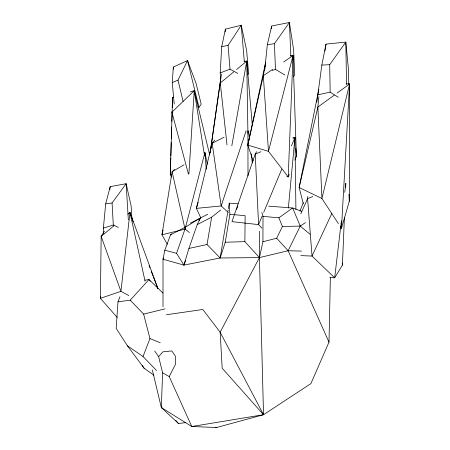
<?xml version="1.0" encoding="UTF-8"?>
<svg xmlns="http://www.w3.org/2000/svg" width="450" height="450" viewBox="0 0 450 450"><rect width="100%" height="100%" fill="white"/><g stroke="black" fill="none" stroke-linecap="round" stroke-linejoin="round"><path stroke-width="0.67" d="M163.007 306.844L163.018 259.251L164.812 250.206L170.544 234.771L171.399 233.876M340.228 227.689L341.466 228.319L349.307 201.24L349.582 83.987L346.095 83.745M152.353 369.968L161.314 407.543L191.762 426.516L216.619 427.5L263.531 414.714L259.431 257.602L259.549 231.193M330.351 277.774L329.001 342.141L310.905 383.591L263.531 414.714L222.188 368.229L220.151 332.218L259.431 257.602L262.929 241.763L263.014 216.377L261.832 212.529M301.455 251.089L288.141 250.729L259.431 257.602L244.879 241.65L245.132 215.685L229.888 214.296L229.264 203.153L238.247 203.839M170.775 157.899L170.28 174.729L171.658 177.159M170.837 155.796L171.225 142.47M171.349 138.263L171.681 127.046M171.844 121.438L172.131 111.617M172.254 107.409L172.541 97.594L173.857 97.177M185.889 422.606L178.459 423.517L161.314 407.543L162.613 372.831L158.636 356.631L154.671 351.039M329.799 277.515L334.665 277.83L342.411 265.14L344.396 217.581M345.656 187.504L345.831 183.308L344.762 192.341M172.541 97.594L170.28 174.729L171.653 174.78M337.123 93.06L349.582 83.987L341.466 228.319L340.318 226.564M220.748 81.934L220.185 72.951L221.721 46.642L225.399 29.149L241.251 25.279L246.639 50.422L248.608 73.614L247.871 74.627M188.893 173.998L194.243 90.681L190.299 91.935M119.97 296.747L117.99 301.838L116.179 328.309L127.446 345.831L144.141 368.297L153.906 375.176M174.201 104.023L172.26 82.508L173.317 67.061L187.526 60.576L196.093 83.441L201.195 104.198L198.968 107.336L197.696 106.864M292.719 59.766L293.006 55.614L290.239 55.806M225.191 31.927L225.399 29.149M100.603 296.218L100.418 298.311L117.248 317.52M294.761 139.584L294.952 137.509L292.888 137.863M288.36 208.131L294.952 137.509L293.029 138.313M103.708 233.578L103.359 228.139L105.694 203.878L110.188 186.654L126.141 183.707L131.119 205.858L131.889 218.374M318.876 96.615L317.863 107.078L299.137 187.509L303.294 203.681M307.789 196.532L307.581 198.607L312.03 256.067L334.665 277.83L341.398 220.838M264.684 70.251L267.328 44.724L271.648 25.999L289.406 22.5L293.614 49.815L294.711 74.897L293.642 76.528M109.867 189.444L110.188 186.654M271.311 28.777L271.564 26.691M316.834 102.279L321.817 65.098L326.002 44.117L345.808 42.092L348.531 70.166L348.784 84.561M221.445 74.188L210.139 152.921L220.708 78.632M324.939 51.024L326.002 44.117M163.496 257.957L163.018 259.251L183.909 265.101L220.146 257.985L225.259 242.229L229.888 214.296M259.431 257.602L220.146 257.985L227.666 212.749M227.897 211.376L228.122 210.004M228.352 208.631L229.264 203.153M220.146 257.985L207.039 244.519L211.657 217.204L220.725 209.964M231.806 145.817L246.757 61.121L243.956 61.301M265.702 62.826L263.329 75.684L247.798 145.091L253.114 160.768M318.78 89.505L299.137 187.509L321.93 198.501L338.406 223.639M265.669 62.207L247.798 145.091L268.481 151.352L288.225 176.929L289.249 174.341M163.058 230.012L161.966 234.776L167.361 244.356M349.582 83.987L321.93 198.501L317.863 107.078L334.288 95.119M198.174 202.32L196.386 208.373L200.818 217.884M164.812 250.206L176.558 253.328L183.909 265.101L188.921 248.439L197.241 224.55L200.289 218.081L185.726 226.969L170.544 234.771M246.144 130.686L221.147 205.959L228.403 212.58M176.558 253.328L185.726 226.969M183.909 265.101L185.524 260.466M199.367 220.731L200.289 218.081M236.627 209.244L237.847 205.982M156.521 370.491L143.016 356.512L149.946 338.574L143.634 314.123L130.219 300.167L117.99 301.838M294.879 160.116L296.415 156.234L293.006 55.614L283.697 61.914M299.942 211.134L303.306 202.657M262.08 216.225L258.576 224.612L261.906 228.189M263.694 212.355L281.751 169.127M291.448 145.896L294.952 137.509L295.92 209.441M300.774 213.947L307.581 198.607L312.767 196.532M331.723 213.677L312.03 256.067L300.825 255.606M183.105 101.402L178.003 80.156L187.526 60.576L198.968 107.336M262.929 241.763L276.677 238.236L282.403 226.479L278.893 217.806L263.014 216.377M329.001 342.141L288.141 250.729L300.246 226.08L305.443 222.632M166.438 314.747L202.821 309.493L220.151 332.218L263.531 414.714L191.762 426.516L169.222 376.582L175.652 363.943L175.371 356.158L171.827 350.949L162.99 351.804L158.636 356.631M256.579 151.701L255.234 154.108L231.992 221.659L258.576 224.612L255.234 154.108L261 151.695M104.406 231.249L101.16 236.346L100.418 298.311L120.926 291.353L128.846 295.566M237.836 73.412L230.006 69.148L228.06 45.394L241.251 25.279L244.311 61.605M284.833 75.021L275.468 69.384L274.416 43.667L289.406 22.5L290.863 56.126M338.209 97.234L330.148 92.132L329.715 64.671L345.808 42.092L346.539 84.589M118.361 227.379L113.31 225.045L112.067 202.995L126.141 183.707L128.334 219.831M214.712 140.091L212.181 143.229L196.386 208.373L221.147 205.959L212.181 143.229L224.089 137.273M130.219 300.167L148.978 279.54L162.951 293.051M174.572 169.436L172.097 171.748L161.966 234.776L185.051 229.129L189.45 232.532M113.962 225.743L101.16 236.346L120.926 291.353L129.971 212.49L128.801 213.255M127.834 214.256L129.971 212.49L157.888 288.428M233.786 71.837L220.275 82.997L226.997 144.945M236.486 69.604L246.757 61.121L252.298 125.139M278.893 217.806L292.635 207.996L301.686 211.247M272.638 69.39L263.329 75.684L268.481 151.352L293.006 55.614L288.225 176.929L286.892 176.49M184.033 164.773L172.097 171.748L185.051 229.129L204.913 152.567L207.338 164.261M190.406 223.172L207.686 214.268M197.241 224.55L211.657 217.204M172.26 82.508L178.003 80.156M220.185 72.951L230.006 69.148M272.211 70.453L275.468 69.384M103.359 228.139L113.31 225.045M143.634 314.123L165.043 308.869M317.784 94.866L330.148 92.132M188.921 248.439L207.039 244.519M221.721 46.642L228.06 45.394M144.894 280.198L148.978 279.54L150.227 281.211M267.328 44.724L274.416 43.667M105.694 203.878L112.067 202.995M321.817 65.098L329.715 64.671M225.259 242.229L244.879 241.65M282.403 226.479L300.246 226.08L309.926 234.225M268.594 206.156L292.635 207.996L300.246 226.08M215.252 427.252L216.619 427.5M149.946 338.574L160.217 342.743M161.314 407.543L162.523 408.195M162.613 372.831L169.222 376.582M127.446 345.831L143.016 356.512M276.677 238.236L288.141 250.729M175.838 420.412L178.459 423.517M142.251 365.366L144.141 368.297M149.074 265.77L149.822 267.716M151.324 271.609L153.073 276.148M153.574 277.442L157.821 288.473M133.088 221.816L129.971 212.49L145.046 281.143M188.443 174.054L171.906 112.196L194.243 90.681L209.593 154.485M204.547 155.897L194.243 90.681L194.771 94.073M205.183 154.62L204.913 152.567L206.303 169.29M248.563 130.905L249.536 139.23M251.235 153.799L252.287 162.821M342.225 263.048L342.411 265.14M295.858 148.59L296.213 153.456M296.314 154.845L296.415 156.234M173.317 67.061L173.469 69.142M348.969 194.259L349.307 201.24M247.922 133.447L246.757 61.121L246.774 62.511M247.922 130.967L248.001 175.849"/></g></svg>
